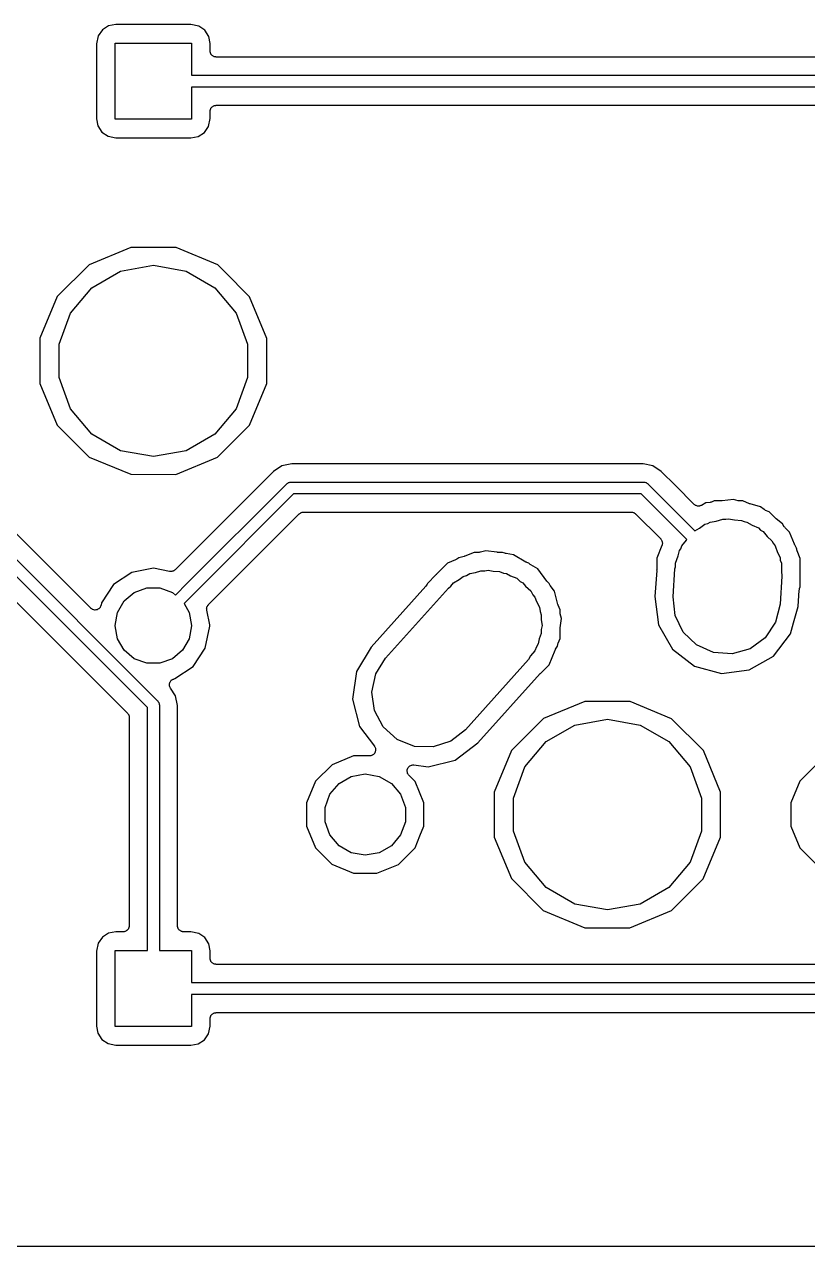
# Model space of a CAD drawing. Extents: x 29 to 257, y -104 to -29.
# Drawn here: x 44.92 to 61.35, y -104.32 to -78.66 of the extents above; entities that cross this region are included whole.
import ezdxf

# ---------------------------------------------------------------- set-up
doc = ezdxf.new("R2010")
doc.units = 0
doc.header["$MEASUREMENT"] = 0
doc.layers.add('BLACK', color=7, linetype='CONTINUOUS')

msp = doc.modelspace()

# ---------------------------------------------------------------- linework, layer by layer
at = {"layer": 'Black'}
for p, q in [((46.6846, -78.6889), (46.5542, -78.7729)), ((46.8368, -78.6603), (46.6846, -78.6889)), ((48.4123, -78.6603), (46.8368, -78.6603)), ((48.5761, -78.6935), (48.4123, -78.6603)), ((48.7034, -78.7804), (48.5761, -78.6935)), ((46.4672, -78.9002), (46.434, -79.064)), ((46.5542, -78.7729), (46.4672, -78.9002)), ((48.7873, -78.9109), (48.7034, -78.7804)), ((48.816, -79.0631), (48.7873, -78.9109)), ((46.434, -79.064), (46.434, -80.6394)), ((46.825, -80.6512), (46.825, -79.0512)), ((46.825, -79.0512), (48.425, -79.0512)), ((48.425, -79.0512), (48.425, -79.7262)), ((48.816, -79.2182), (48.816, -79.0631)), ((48.8179, -79.2292), (48.816, -79.2182)), ((48.8179, -79.2403), (48.8179, -79.2292)), ((48.8217, -79.2507), (48.8179, -79.2403)), ((48.8236, -79.2617), (48.8217, -79.2507)), ((48.8292, -79.2713), (48.8236, -79.2617)), ((48.833, -79.2818), (48.8292, -79.2713)), ((48.8401, -79.2903), (48.833, -79.2818)), ((48.8457, -79.2999), (48.8401, -79.2903)), ((48.8542, -79.307), (48.8457, -79.2999)), ((48.8613, -79.3155), (48.8542, -79.307)), ((48.8709, -79.3211), (48.8613, -79.3155)), ((48.8795, -79.3282), (48.8709, -79.3211)), ((48.8899, -79.332), (48.8795, -79.3282)), ((48.8995, -79.3376), (48.8899, -79.332)), ((48.9105, -79.3395), (48.8995, -79.3376)), ((48.9209, -79.3433), (48.9105, -79.3395)), ((48.932, -79.3433), (48.9209, -79.3433)), ((48.943, -79.3452), (48.932, -79.3433)), ((65.357, -79.3452), (48.943, -79.3452)), ((48.425, -79.7262), (48.675, -79.7262)), ((48.675, -79.7262), (65.875, -79.7262)), ((48.675, -79.9762), (48.425, -79.9762)), ((48.425, -79.9762), (48.425, -80.6512)), ((65.875, -79.9762), (48.675, -79.9762)), ((48.816, -80.4843), (48.8179, -80.4733)), ((48.816, -80.6385), (48.816, -80.4843)), ((48.8179, -80.4622), (48.8217, -80.4518)), ((48.8179, -80.4733), (48.8179, -80.4622)), ((48.8217, -80.4518), (48.8236, -80.4408)), ((48.8236, -80.4408), (48.8292, -80.4312)), ((48.8292, -80.4312), (48.833, -80.4207)), ((48.833, -80.4207), (48.8401, -80.4122)), ((48.8401, -80.4122), (48.8457, -80.4026)), ((48.8457, -80.4026), (48.8542, -80.3955)), ((48.8542, -80.3955), (48.8613, -80.387)), ((48.8613, -80.387), (48.8709, -80.3814)), ((48.8709, -80.3814), (48.8795, -80.3743)), ((48.8795, -80.3743), (48.8899, -80.3705)), ((48.8899, -80.3705), (48.8995, -80.3649)), ((48.8995, -80.3649), (48.9105, -80.363)), ((48.9105, -80.363), (48.9209, -80.3592)), ((48.9209, -80.3592), (48.932, -80.3592)), ((48.932, -80.3592), (48.943, -80.3572)), ((48.943, -80.3572), (65.357, -80.3572)), ((46.434, -80.6394), (46.4627, -80.7916)), ((46.4627, -80.7916), (46.5466, -80.9221)), ((48.425, -80.6512), (46.825, -80.6512)), ((48.6958, -80.9296), (48.7828, -80.8023)), ((48.7828, -80.8023), (48.816, -80.6385)), ((46.5466, -80.9221), (46.6739, -81.009)), ((46.6739, -81.009), (46.8377, -81.0422)), ((46.8377, -81.0422), (48.4132, -81.0422)), ((48.4132, -81.0422), (48.5654, -81.0136)), ((48.5654, -81.0136), (48.6958, -80.9296)), ((47.1535, -83.3436), (46.278, -83.7053)), ((48.1007, -83.3444), (47.1535, -83.3436)), ((48.9755, -83.7077), (48.1007, -83.3444)), ((46.278, -83.7053), (45.6077, -84.3745)), ((46.3345, -84.1871), (46.9383, -83.8384)), ((46.9383, -83.8384), (47.625, -83.7174)), ((47.625, -83.7174), (48.3117, -83.8384)), ((48.3117, -83.8384), (48.9155, -84.1871)), ((49.1112, -83.8436), (48.9755, -83.7077)), ((49.6447, -84.378), (49.1112, -83.8436)), ((45.6077, -84.3745), (45.2444, -85.2493)), ((45.8863, -84.7212), (46.3345, -84.1871)), ((48.9155, -84.1871), (49.3637, -84.7212)), ((50.0064, -85.2535), (49.6447, -84.378)), ((45.6479, -85.3764), (45.8863, -84.7212)), ((49.3637, -84.7212), (49.6021, -85.3764)), ((45.2444, -85.2493), (45.2436, -86.1965)), ((45.6479, -86.0736), (45.6479, -85.3764)), ((49.6021, -85.3764), (49.6021, -86.0736)), ((50.0056, -86.2007), (50.0064, -85.2535)), ((45.2436, -86.1965), (45.6053, -87.072)), ((45.8863, -86.7288), (45.6479, -86.0736)), ((49.6021, -86.0736), (49.3637, -86.7288)), ((49.6423, -87.0755), (50.0056, -86.2007)), ((46.3345, -87.2629), (45.8863, -86.7288)), ((49.3637, -86.7288), (48.9155, -87.2629)), ((47.5, -92.998), (41.6629, -87.1609)), ((41.8762, -87.0207), (47.7134, -92.8579)), ((46.3122, -90.9179), (42.5167, -87.1224)), ((45.6053, -87.072), (46.2745, -87.7423)), ((48.972, -87.7447), (49.6423, -87.0755)), ((41.4023, -87.4391), (47.0818, -93.1186)), ((46.9383, -87.6116), (46.3345, -87.2629)), ((48.9155, -87.2629), (48.3117, -87.6116)), ((46.2745, -87.7423), (47.1493, -88.1056)), ((47.625, -87.7326), (46.9383, -87.6116)), ((48.3117, -87.6116), (47.625, -87.7326)), ((48.0965, -88.1064), (48.972, -87.7447)), ((50.3216, -87.9268), (50.1476, -88.043)), ((50.5268, -87.886), (50.3216, -87.9268)), ((57.8995, -87.886), (50.5268, -87.886)), ((58.1047, -87.9268), (57.8995, -87.886)), ((58.2786, -88.043), (58.1047, -87.9268)), ((47.1493, -88.1056), (48.0965, -88.1064)), ((50.1476, -88.043), (48.0805, -90.1102)), ((58.5792, -88.3436), (58.2786, -88.043)), ((48.3366, -90.3929), (50.4259, -88.3036)), ((50.566, -88.517), (48.5134, -90.5696)), ((50.4259, -88.3036), (50.4304, -88.3005)), ((50.4304, -88.3005), (50.4339, -88.2962)), ((50.4339, -88.2962), (50.448, -88.2881)), ((50.448, -88.2881), (50.4614, -88.2787)), ((50.4614, -88.2787), (50.4667, -88.2773)), ((50.4667, -88.2773), (50.4715, -88.2745)), ((50.4715, -88.2745), (50.4876, -88.2717)), ((50.4876, -88.2717), (50.5034, -88.2675)), ((50.5034, -88.2675), (50.5088, -88.268)), ((50.5088, -88.268), (50.5142, -88.267)), ((50.5142, -88.267), (57.912, -88.267)), ((57.8602, -88.517), (50.566, -88.517)), ((58.8187, -89.4755), (57.8602, -88.517)), ((57.912, -88.267), (57.9174, -88.268)), ((57.9174, -88.268), (57.9229, -88.2675)), ((57.9229, -88.2675), (57.9387, -88.2717)), ((57.9387, -88.2717), (57.9548, -88.2745)), ((57.9548, -88.2745), (57.9595, -88.2773)), ((57.9595, -88.2773), (57.9648, -88.2787)), ((57.9648, -88.2787), (57.9782, -88.2881)), ((57.9782, -88.2881), (57.9923, -88.2962)), ((57.9923, -88.2962), (57.9959, -88.3005)), ((57.9959, -88.3005), (58.0004, -88.3036)), ((58.0004, -88.3036), (58.9879, -89.2912)), ((58.9729, -88.7373), (58.5792, -88.3436)), ((58.5792, -88.3436), (58.5792, -88.3436)), ((58.9863, -88.7467), (58.9729, -88.7373)), ((58.9988, -88.7572), (58.9863, -88.7467)), ((59.0042, -88.7592), (58.9988, -88.7572)), ((59.009, -88.7626), (59.0042, -88.7592)), ((59.0248, -88.7668), (59.009, -88.7626)), ((59.0402, -88.7725), (59.0248, -88.7668)), ((59.046, -88.7725), (59.0402, -88.7725)), ((59.0516, -88.774), (59.046, -88.7725)), ((59.0679, -88.7726), (59.0516, -88.774)), ((59.0843, -88.7726), (59.0679, -88.7726)), ((59.0898, -88.7706), (59.0843, -88.7726)), ((59.0955, -88.7701), (59.0898, -88.7706)), ((59.1104, -88.7632), (59.0955, -88.7701)), ((59.1258, -88.7577), (59.1104, -88.7632)), ((59.2142, -88.707), (59.1258, -88.7577)), ((59.3029, -88.6957), (59.2142, -88.707)), ((59.3189, -88.6907), (59.3029, -88.6957)), ((59.3353, -88.6871), (59.3189, -88.6907)), ((59.3918, -88.6637), (59.3353, -88.6871)), ((59.5427, -88.6639), (59.3918, -88.6637)), ((59.5508, -88.6625), (59.5427, -88.6639)), ((59.559, -88.6628), (59.5508, -88.6625)), ((59.796, -88.6325), (59.559, -88.6628)), ((59.8966, -88.6598), (59.796, -88.6325)), ((59.9133, -88.6613), (59.8966, -88.6598)), ((59.9298, -88.6642), (59.9133, -88.6613)), ((59.9909, -88.6643), (59.9298, -88.6642)), ((60.1303, -88.7222), (59.9909, -88.6643)), ((60.1383, -88.7239), (60.1303, -88.7222)), ((60.1457, -88.7274), (60.1383, -88.7239)), ((60.3622, -88.7862), (60.1457, -88.7274)), ((48.7828, -90.839), (50.6866, -88.9352)), ((50.6866, -88.9352), (50.6912, -88.932)), ((50.6912, -88.932), (50.6948, -88.9277)), ((50.6948, -88.9277), (50.7092, -88.9194)), ((50.7092, -88.9194), (50.7228, -88.9099)), ((50.7228, -88.9099), (50.7282, -88.9085)), ((50.7282, -88.9085), (50.733, -88.9057)), ((50.733, -88.9057), (50.7493, -88.9028)), ((50.7493, -88.9028), (50.7654, -88.8985)), ((50.7654, -88.8985), (50.7709, -88.899)), ((50.7709, -88.899), (50.7764, -88.898)), ((50.7764, -88.898), (57.6498, -88.898)), ((57.6498, -88.898), (57.6553, -88.899)), ((57.6553, -88.899), (57.6609, -88.8985)), ((57.6609, -88.8985), (57.6769, -88.9028)), ((57.6769, -88.9028), (57.6932, -88.9057)), ((57.6932, -88.9057), (57.6981, -88.9085)), ((57.6981, -88.9085), (57.7035, -88.9099)), ((57.7035, -88.9099), (57.7171, -88.9194)), ((57.7171, -88.9194), (57.7314, -88.9277)), ((57.7314, -88.9277), (57.735, -88.932)), ((57.735, -88.932), (57.7396, -88.9352)), ((57.7396, -88.9352), (58.2678, -89.4633)), ((60.4389, -88.8455), (60.3622, -88.7862)), ((60.4538, -88.8533), (60.4389, -88.8455)), ((60.4679, -88.8623), (60.4538, -88.8533)), ((60.5442, -88.894), (60.4679, -88.8623)), ((60.6819, -89.032), (60.5442, -88.894)), ((60.6886, -89.0367), (60.6819, -89.032)), ((58.9879, -89.2912), (59.0837, -89.2358)), ((59.0837, -89.2358), (59.1962, -89.1539)), ((59.1962, -89.1539), (59.2548, -89.1371)), ((59.2548, -89.1371), (59.3038, -89.1088)), ((59.3038, -89.1088), (59.431, -89.0864)), ((59.431, -89.0864), (59.5717, -89.0459)), ((59.5717, -89.0459), (59.6356, -89.0503)), ((59.6356, -89.0503), (59.69, -89.0407)), ((59.69, -89.0407), (59.8142, -89.0626)), ((59.8142, -89.0626), (59.9615, -89.0728)), ((59.9615, -89.0728), (60.0205, -89.099)), ((60.0205, -89.099), (60.0762, -89.1088)), ((60.0762, -89.1088), (60.1882, -89.1734)), ((60.1882, -89.1734), (60.3186, -89.2313)), ((60.3186, -89.2313), (60.3635, -89.2747)), ((60.3635, -89.2747), (60.4159, -89.3049)), ((60.6941, -89.0427), (60.6886, -89.0367)), ((60.8264, -89.1449), (60.6941, -89.0427)), ((60.8607, -89.2048), (60.8264, -89.1449)), ((60.8714, -89.2177), (60.8607, -89.2048)), ((60.881, -89.2314), (60.8714, -89.2177)), ((60.9675, -89.318), (60.881, -89.2314)), ((58.2678, -89.4633), (58.2726, -89.4702)), ((58.2726, -89.4702), (58.2788, -89.4759)), ((58.2788, -89.4759), (58.2851, -89.4882)), ((58.2851, -89.4882), (58.2931, -89.4995)), ((58.2931, -89.4995), (58.2952, -89.5076)), ((58.2952, -89.5076), (58.2991, -89.5151)), ((58.2991, -89.5151), (58.3009, -89.5288)), ((58.3009, -89.5288), (58.3045, -89.5421)), ((58.3045, -89.5421), (58.3037, -89.5505)), ((58.712, -89.6054), (58.8096, -89.4891)), ((58.8096, -89.4891), (58.8187, -89.4755)), ((60.4159, -89.3049), (60.5047, -89.4107)), ((60.5047, -89.4107), (60.5999, -89.5025)), ((60.5999, -89.5025), (60.6253, -89.5545)), ((61.0729, -89.5733), (60.9675, -89.318)), ((54.3518, -89.7437), (54.1626, -89.8219)), ((54.4568, -89.7438), (54.3518, -89.7437)), ((54.4725, -89.7411), (54.4568, -89.7438)), ((54.4884, -89.7399), (54.4725, -89.7411)), ((54.6029, -89.7106), (54.4884, -89.7399)), ((54.8285, -89.7429), (54.6029, -89.7106)), ((54.8375, -89.7426), (54.8285, -89.7429)), ((54.8464, -89.7442), (54.8375, -89.7426)), ((54.9509, -89.7443), (54.8464, -89.7442)), ((54.9954, -89.7628), (54.9509, -89.7443)), ((55.011, -89.7662), (54.9954, -89.7628)), ((55.0261, -89.7712), (55.011, -89.7662)), ((55.1836, -89.7937), (55.0261, -89.7712)), ((55.4418, -89.9467), (55.1836, -89.7937)), ((58.2952, -89.6019), (58.1843, -89.8691)), ((58.2971, -89.5936), (58.2952, -89.6019)), ((58.3006, -89.586), (58.2971, -89.5936)), ((58.3018, -89.5723), (58.3006, -89.586)), ((58.3048, -89.5588), (58.3018, -89.5723)), ((58.3037, -89.5505), (58.3048, -89.5588)), ((58.6355, -89.8156), (58.6622, -89.708)), ((58.6622, -89.708), (58.6893, -89.6678)), ((58.6893, -89.6678), (58.712, -89.6054)), ((60.6253, -89.5545), (60.668, -89.6054)), ((60.668, -89.6054), (60.7199, -89.748)), ((60.7199, -89.748), (60.7715, -89.8535)), ((61.0773, -89.5802), (61.0729, -89.5733)), ((61.0801, -89.5879), (61.0773, -89.5802)), ((61.118, -89.654), (61.0801, -89.5879)), ((61.1211, -89.6782), (61.118, -89.654)), ((61.126, -89.6942), (61.1211, -89.6782)), ((61.1297, -89.7105), (61.126, -89.6942)), ((61.1963, -89.8718), (61.1297, -89.7105)), ((53.798, -89.9725), (53.5604, -90.2097)), ((53.9637, -89.9041), (53.798, -89.9725)), ((53.9772, -89.8955), (53.9637, -89.9041)), ((53.9914, -89.8883), (53.9772, -89.8955)), ((54.0346, -89.856), (53.9914, -89.8883)), ((54.1455, -89.8276), (54.0346, -89.856)), ((54.1537, -89.8239), (54.1455, -89.8276)), ((54.1626, -89.8219), (54.1537, -89.8239)), ((55.4502, -89.9499), (55.4418, -89.9467)), ((55.4578, -89.9548), (55.4502, -89.9499)), ((55.5042, -89.974), (55.4578, -89.9548)), ((55.5165, -89.9864), (55.5042, -89.974)), ((55.5296, -89.9956), (55.5165, -89.9864)), ((55.5417, -90.0059), (55.5296, -89.9956)), ((55.6883, -90.0928), (55.5417, -90.0059)), ((58.1843, -89.8691), (58.184, -90.1132)), ((58.568, -90.0872), (58.5779, -90.0476)), ((58.5779, -89.9739), (58.6355, -89.8156)), ((58.5779, -90.0476), (58.5779, -89.9739)), ((60.7715, -89.8535), (60.7769, -89.9046)), ((60.7769, -89.9046), (60.8021, -89.9739)), ((60.8021, -89.9739), (60.8021, -90.1424)), ((61.1957, -90.4709), (61.1963, -89.8718)), ((47.174, -90.1668), (46.7917, -90.4223)), ((47.625, -90.0771), (47.174, -90.1668)), ((47.9659, -90.1449), (47.625, -90.0771)), ((47.9839, -90.1453), (47.9659, -90.1449)), ((48.0018, -90.1469), (47.9839, -90.1453)), ((48.0058, -90.1458), (48.0018, -90.1469)), ((48.01, -90.1459), (48.0058, -90.1458)), ((48.027, -90.1401), (48.01, -90.1459)), ((48.0444, -90.1355), (48.027, -90.1401)), ((48.0478, -90.1331), (48.0444, -90.1355)), ((48.0518, -90.1317), (48.0478, -90.1331)), ((48.0658, -90.1205), (48.0518, -90.1317)), ((48.0805, -90.1102), (48.0658, -90.1205)), ((53.5542, -90.2159), (53.374, -90.3958)), ((53.5563, -90.213), (53.5542, -90.2159)), ((53.5591, -90.2108), (53.5563, -90.213)), ((53.5594, -90.2104), (53.5591, -90.2108)), ((53.5604, -90.2097), (53.5594, -90.2104)), ((53.9241, -90.3849), (54.0432, -90.3162)), ((54.0432, -90.3162), (54.1255, -90.2516)), ((54.1255, -90.2516), (54.1934, -90.2294)), ((54.1934, -90.2294), (54.2638, -90.1888)), ((54.2638, -90.1888), (54.3808, -90.1682)), ((54.3808, -90.1682), (54.4969, -90.1302)), ((54.4969, -90.1302), (54.5802, -90.133)), ((54.5802, -90.133), (54.65, -90.1207)), ((54.65, -90.1207), (54.7521, -90.1387)), ((54.7521, -90.1387), (54.8874, -90.1432)), ((54.8874, -90.1432), (54.9732, -90.1777)), ((54.9732, -90.1777), (55.0362, -90.1888)), ((55.0362, -90.1888), (55.1174, -90.2357)), ((55.1174, -90.2357), (55.2499, -90.2889)), ((55.2499, -90.2889), (55.3225, -90.3541)), ((55.8803, -90.349), (55.6883, -90.0928)), ((58.1837, -90.1218), (58.1458, -90.6715)), ((58.184, -90.1132), (58.1833, -90.1174)), ((58.1833, -90.1174), (58.1837, -90.1218)), ((58.5273, -90.678), (58.568, -90.0872)), ((60.8127, -90.242), (60.772, -90.8328)), ((60.8021, -90.1424), (60.8127, -90.242)), ((46.7917, -90.4223), (46.5362, -90.8046)), ((47.225, -90.5854), (47.4861, -90.4903)), ((47.4861, -90.4903), (47.7639, -90.4903)), ((47.7639, -90.4903), (48.025, -90.5854)), ((48.0898, -90.6397), (48.3366, -90.3929)), ((48.5134, -90.5696), (48.2676, -90.8155)), ((48.3366, -90.3929), (48.3366, -90.3929)), ((48.5134, -90.5696), (48.5134, -90.5696)), ((53.3431, -90.4515), (52.1932, -91.733)), ((52.4973, -91.9647), (53.818, -90.4927)), ((53.3544, -90.4333), (53.3431, -90.4515)), ((53.3659, -90.4153), (53.3544, -90.4333)), ((53.374, -90.3958), (53.3659, -90.4153)), ((53.818, -90.4927), (53.8637, -90.4569)), ((53.8637, -90.4569), (53.9241, -90.3849)), ((55.3225, -90.3541), (55.3759, -90.3849)), ((55.3759, -90.3849), (55.4339, -90.4541)), ((55.4339, -90.4541), (55.5407, -90.5499)), ((55.5407, -90.5499), (55.5868, -90.6363)), ((55.8868, -90.3551), (55.8803, -90.349)), ((55.892, -90.3625), (55.8868, -90.3551)), ((55.9275, -90.398), (55.892, -90.3625)), ((55.9341, -90.4142), (55.9275, -90.398)), ((55.9427, -90.4276), (55.9341, -90.4142)), ((55.9499, -90.4419), (55.9427, -90.4276)), ((56.0401, -90.5622), (55.9499, -90.4419)), ((56.1107, -90.8382), (56.0401, -90.5622)), ((61.1507, -90.8787), (61.174, -90.5405)), ((61.174, -90.5405), (61.179, -90.5205)), ((61.179, -90.5205), (61.1834, -90.5005)), ((61.1834, -90.5005), (61.1957, -90.4709)), ((46.5362, -90.8046), (46.5266, -90.8529)), ((46.8732, -91.0046), (47.0122, -90.764)), ((47.0122, -90.764), (47.225, -90.5854)), ((48.025, -90.5854), (48.0898, -90.6397)), ((48.2676, -90.8155), (48.3768, -91.0046)), ((55.5868, -90.6363), (55.628, -90.6854)), ((55.628, -90.6854), (55.6601, -90.7734)), ((55.6601, -90.7734), (55.7247, -90.8945)), ((58.1458, -90.6715), (58.222, -91.266)), ((58.5685, -91.0665), (58.5273, -90.678)), ((46.3157, -90.9203), (46.3122, -90.9179)), ((46.3183, -90.9236), (46.3157, -90.9203)), ((46.3337, -90.9329), (46.3183, -90.9236)), ((46.3484, -90.9432), (46.3337, -90.9329)), ((46.3524, -90.9443), (46.3484, -90.9432)), ((46.356, -90.9465), (46.3524, -90.9443)), ((46.3736, -90.95), (46.356, -90.9465)), ((46.391, -90.9546), (46.3736, -90.95)), ((46.3952, -90.9542), (46.391, -90.9546)), ((46.3993, -90.9551), (46.3952, -90.9542)), ((46.417, -90.9523), (46.3993, -90.9551)), ((46.4349, -90.9508), (46.417, -90.9523)), ((46.4387, -90.949), (46.4349, -90.9508)), ((46.4429, -90.9484), (46.4387, -90.949)), ((46.4586, -90.9397), (46.4429, -90.9484)), ((46.4749, -90.9321), (46.4586, -90.9397)), ((46.4779, -90.9292), (46.4749, -90.9321)), ((46.4815, -90.9271), (46.4779, -90.9292)), ((46.4934, -90.9136), (46.4815, -90.9271)), ((46.5061, -90.9009), (46.4934, -90.9136)), ((46.5078, -90.8971), (46.5061, -90.9009)), ((46.5106, -90.894), (46.5078, -90.8971)), ((46.5171, -90.8773), (46.5106, -90.894)), ((46.5247, -90.861), (46.5171, -90.8773)), ((46.5251, -90.8568), (46.5247, -90.861)), ((46.5266, -90.8529), (46.5251, -90.8568)), ((46.825, -91.2782), (46.8732, -91.0046)), ((48.3768, -91.0046), (48.425, -91.2782)), ((48.7422, -90.9216), (48.7433, -90.9176)), ((48.7438, -90.9395), (48.7422, -90.9216)), ((48.7432, -90.9134), (48.749, -90.8964)), ((48.7433, -90.9176), (48.7432, -90.9134)), ((48.7442, -90.9575), (48.7438, -90.9395)), ((48.806, -91.2681), (48.7442, -90.9575)), ((48.749, -90.8964), (48.7537, -90.879)), ((48.7537, -90.879), (48.7561, -90.8756)), ((48.7561, -90.8756), (48.7574, -90.8716)), ((48.7574, -90.8716), (48.7677, -90.8587)), ((48.7677, -90.8587), (48.7703, -90.8536)), ((48.7703, -90.8536), (48.7738, -90.8503)), ((48.7738, -90.8503), (48.779, -90.8429)), ((48.779, -90.8429), (48.7828, -90.8391)), ((48.7828, -90.8391), (48.7828, -90.839)), ((48.7828, -90.839), (48.7828, -90.839)), ((55.7247, -90.8945), (55.7379, -90.9873)), ((55.7379, -90.9873), (55.7621, -91.0539)), ((55.7621, -91.0539), (55.7621, -91.1576)), ((56.1144, -90.8464), (56.1107, -90.8382)), ((56.1164, -90.8552), (56.1144, -90.8464)), ((56.1563, -90.9518), (56.1164, -90.8552)), ((56.1562, -91), (56.1563, -90.9518)), ((56.159, -91.0157), (56.1562, -91)), ((56.1602, -91.0316), (56.159, -91.0157)), ((56.1855, -91.1306), (56.1602, -91.0316)), ((58.7401, -91.4175), (58.5685, -91.0665)), ((60.772, -90.8328), (60.6778, -91.212)), ((61.0574, -91.2223), (61.1507, -90.8787)), ((46.825, -91.2843), (46.825, -91.2782)), ((46.8732, -91.5579), (46.825, -91.2843)), ((48.425, -91.2843), (48.3768, -91.5579)), ((48.425, -91.2782), (48.425, -91.2843)), ((48.7138, -91.7579), (48.806, -91.2944)), ((48.806, -91.2944), (48.806, -91.2681)), ((55.7621, -91.1576), (55.7798, -91.2813)), ((55.7798, -91.2813), (55.7621, -91.3649)), ((56.1559, -91.3462), (56.1575, -91.3373)), ((56.1572, -91.3283), (56.1855, -91.1306)), ((56.1575, -91.3373), (56.1572, -91.3283)), ((58.222, -91.266), (58.5136, -91.7751)), ((60.6778, -91.212), (60.4596, -91.5361)), ((60.9936, -91.4572), (61.0574, -91.2223)), ((47.0122, -91.7985), (46.8732, -91.5579)), ((48.3768, -91.5579), (48.2378, -91.7985)), ((55.7215, -91.5578), (55.6992, -91.6636)), ((55.7621, -91.4461), (55.7215, -91.5578)), ((55.7621, -91.3649), (55.7621, -91.4461)), ((56.1155, -91.6479), (56.1557, -91.5509)), ((56.1557, -91.5509), (56.1559, -91.3462)), ((59.0214, -91.6887), (58.7401, -91.4175)), ((60.4596, -91.5361), (60.1438, -91.7661)), ((60.6349, -91.9214), (60.9936, -91.4572)), ((47.225, -91.9771), (47.0122, -91.7985)), ((48.2378, -91.7985), (48.025, -91.9771)), ((48.4583, -92.1402), (48.7138, -91.7579)), ((52.1932, -91.733), (51.8877, -92.2487)), ((55.628, -91.8146), (55.5396, -91.92)), ((55.6601, -91.7264), (55.628, -91.8146)), ((55.6992, -91.6636), (55.6601, -91.7264)), ((55.926, -92.1042), (56.0547, -91.7941)), ((56.0547, -91.7941), (56.0596, -91.7865)), ((56.0596, -91.7865), (56.0628, -91.7781)), ((56.0628, -91.7781), (56.1023, -91.7113)), ((56.1023, -91.7113), (56.107, -91.6786)), ((56.107, -91.6786), (56.112, -91.6634)), ((56.112, -91.6634), (56.1155, -91.6479)), ((58.5136, -91.7751), (58.9778, -92.1338)), ((59.3785, -91.8472), (59.0214, -91.6887)), ((59.7683, -91.8741), (59.3785, -91.8472)), ((60.1438, -91.7661), (59.7683, -91.8741)), ((47.4861, -92.0722), (47.225, -91.9771)), ((47.7639, -92.0722), (47.4861, -92.0722)), ((48.025, -91.9771), (47.7639, -92.0722)), ((52.2908, -92.2964), (52.4973, -91.9647)), ((55.4927, -91.9953), (54.172, -93.4673)), ((55.5396, -91.92), (55.4927, -91.9953)), ((55.7457, -92.2841), (55.926, -92.1042)), ((60.1258, -92.213), (60.6349, -91.9214)), ((48.076, -92.3957), (48.4583, -92.1402)), ((51.8877, -92.2487), (51.8045, -92.8294)), ((52.2102, -92.6787), (52.2908, -92.2964)), ((54.4351, -93.7446), (55.7409, -92.2892)), ((55.7409, -92.2892), (55.7437, -92.287)), ((55.7437, -92.287), (55.7457, -92.2841)), ((58.9778, -92.1338), (59.544, -92.2875)), ((59.544, -92.2875), (60.1258, -92.213)), ((47.9617, -92.5254), (47.9629, -92.5172)), ((47.9644, -92.539), (47.9617, -92.5254)), ((47.9624, -92.5088), (47.9663, -92.4955)), ((47.9629, -92.5172), (47.9624, -92.5088)), ((47.9653, -92.5528), (47.9644, -92.539)), ((47.9686, -92.5605), (47.9653, -92.5528)), ((47.9663, -92.4955), (47.9684, -92.4818)), ((47.9684, -92.4818), (47.9724, -92.4745)), ((47.9703, -92.5687), (47.9686, -92.5605)), ((47.9775, -92.5805), (47.9703, -92.5687)), ((47.9724, -92.4745), (47.9747, -92.4665)), ((47.9747, -92.4665), (47.9829, -92.4553)), ((47.983, -92.5932), (47.9775, -92.5805)), ((47.9829, -92.4553), (47.9896, -92.4432)), ((48.0902, -92.7536), (47.983, -92.5932)), ((47.9896, -92.4432), (47.9959, -92.4376)), ((47.9959, -92.4376), (48.0008, -92.4309)), ((48.0008, -92.4309), (48.0123, -92.4232)), ((48.0123, -92.4232), (48.0227, -92.4141)), ((48.0227, -92.4141), (48.0305, -92.411)), ((48.0305, -92.411), (48.0375, -92.4064)), ((48.0375, -92.4064), (48.0509, -92.4031)), ((48.0509, -92.4031), (48.0639, -92.3981)), ((48.0639, -92.3981), (48.076, -92.3957)), ((47.7134, -92.8579), (47.7165, -92.8624)), ((47.7165, -92.8624), (47.7208, -92.8659)), ((47.7208, -92.8659), (47.7289, -92.88)), ((47.7289, -92.88), (47.7383, -92.8934)), ((48.131, -92.9588), (48.0902, -92.7536)), ((51.8045, -92.8294), (51.9499, -93.3978)), ((52.2653, -93.0655), (52.2102, -92.6787)), ((56.6797, -92.8747), (55.8065, -93.2355)), ((57.6245, -92.8755), (56.6797, -92.8747)), ((58.497, -93.2378), (57.6245, -92.8755)), ((47.0818, -93.1186), (47.085, -93.1232)), ((47.085, -93.1232), (47.0893, -93.1268)), ((47.0893, -93.1268), (47.0976, -93.1412)), ((47.5, -97.8512), (47.5, -92.998)), ((47.7383, -92.8934), (47.7397, -92.8987)), ((47.7397, -92.8987), (47.7425, -92.9035)), ((47.7425, -92.9035), (47.7453, -92.9196)), ((47.7453, -92.9196), (47.7495, -92.9354)), ((47.7495, -92.9354), (47.749, -92.9408)), ((47.749, -92.9408), (47.75, -92.9463)), ((47.75, -92.9463), (47.75, -97.8512)), ((48.131, -95.5191), (48.131, -92.9588)), ((52.4493, -93.4101), (52.2653, -93.0655)), ((47.0976, -93.1412), (47.1071, -93.1548)), ((47.1071, -93.1548), (47.1085, -93.1602)), ((47.1085, -93.1602), (47.1113, -93.165)), ((47.1113, -93.165), (47.1142, -93.1814)), ((47.1142, -93.1814), (47.1185, -93.1974)), ((47.1185, -93.1974), (47.118, -93.2029)), ((47.118, -93.2029), (47.119, -93.2084)), ((47.119, -93.2084), (47.119, -97.5833)), ((55.8065, -93.2355), (55.1378, -93.903)), ((55.8635, -93.7167), (56.4654, -93.3692)), ((56.4654, -93.3692), (57.15, -93.2485)), ((57.15, -93.2485), (57.8346, -93.3692)), ((57.8346, -93.3692), (58.4365, -93.7167)), ((59.1645, -93.9065), (58.497, -93.2378)), ((51.9499, -93.3978), (52.2626, -93.815)), ((52.7401, -93.6711), (52.4493, -93.4101)), ((54.172, -93.4673), (53.8645, -93.7084)), ((52.2626, -93.815), (52.2661, -93.8219)), ((52.2661, -93.8219), (52.271, -93.8278)), ((52.271, -93.8278), (52.276, -93.8414)), ((52.276, -93.8414), (52.2825, -93.8544)), ((52.2825, -93.8544), (52.2834, -93.862)), ((52.2834, -93.862), (52.2861, -93.8692)), ((52.2861, -93.8692), (52.286, -93.8837)), ((52.286, -93.8837), (52.2878, -93.8982)), ((52.2878, -93.8982), (52.286, -93.9057)), ((52.286, -93.9057), (52.286, -93.9133)), ((53.1026, -93.8168), (52.7401, -93.6711)), ((53.4931, -93.8298), (53.1026, -93.8168)), ((53.8645, -93.7084), (53.4931, -93.8298)), ((53.9554, -94.104), (54.4351, -93.7446)), ((55.1378, -93.903), (54.7755, -94.7755)), ((55.4166, -94.2492), (55.8635, -93.7167)), ((58.4365, -93.7167), (58.8834, -94.2492)), ((59.5253, -94.7797), (59.1645, -93.9065)), ((51.826, -94.0179), (51.3731, -94.205)), ((52.1609, -94.0182), (51.826, -94.0179)), ((52.1684, -94.0168), (52.1609, -94.0182)), ((52.1761, -94.0173), (52.1684, -94.0168)), ((52.19, -94.0131), (52.1761, -94.0173)), ((52.2043, -94.0106), (52.19, -94.0131)), ((52.211, -94.0067), (52.2043, -94.0106)), ((52.2183, -94.0045), (52.211, -94.0067)), ((52.2299, -93.9958), (52.2183, -94.0045)), ((52.2425, -93.9885), (52.2299, -93.9958)), ((52.2475, -93.9827), (52.2425, -93.9885)), ((52.2536, -93.978), (52.2475, -93.9827)), ((52.2616, -93.9659), (52.2536, -93.978)), ((52.2709, -93.9548), (52.2616, -93.9659)), ((52.2735, -93.9476), (52.2709, -93.9548)), ((52.2777, -93.9411), (52.2735, -93.9476)), ((52.281, -93.927), (52.2777, -93.9411)), ((52.286, -93.9133), (52.281, -93.927)), ((53.3871, -94.2494), (53.9554, -94.104)), ((51.3731, -94.205), (51.0263, -94.5513)), ((51.7779, -94.4474), (52.07, -94.3958)), ((52.07, -94.3958), (52.3621, -94.4474)), ((52.9477, -94.3371), (52.9504, -94.3186)), ((52.9485, -94.3405), (52.9477, -94.3371)), ((52.9481, -94.3439), (52.9485, -94.3405)), ((52.953, -94.362), (52.9481, -94.3439)), ((52.9504, -94.3186), (52.952, -94.3)), ((52.952, -94.3), (52.9535, -94.2969)), ((52.9568, -94.3802), (52.953, -94.362)), ((52.9535, -94.2969), (52.954, -94.2934)), ((52.954, -94.2934), (52.9628, -94.277)), ((52.9586, -94.3832), (52.9568, -94.3802)), ((52.9595, -94.3865), (52.9586, -94.3832)), ((52.9702, -94.4019), (52.9595, -94.3865)), ((52.9628, -94.277), (52.9707, -94.26)), ((52.9801, -94.4177), (52.9702, -94.4019)), ((52.9707, -94.26), (52.9732, -94.2576)), ((52.9732, -94.2576), (52.9748, -94.2545)), ((52.9748, -94.2545), (52.9887, -94.2421)), ((52.9828, -94.4199), (52.9801, -94.4177)), ((52.9848, -94.4227), (52.9828, -94.4199)), ((53.115, -94.5531), (52.9848, -94.4227)), ((52.9887, -94.2421), (53.0019, -94.2289)), ((53.0019, -94.2289), (53.0051, -94.2274)), ((53.0051, -94.2274), (53.0077, -94.2251)), ((53.0077, -94.2251), (53.025, -94.2181)), ((53.025, -94.2181), (53.0419, -94.2103)), ((53.0419, -94.2103), (53.0454, -94.21)), ((53.0454, -94.21), (53.0486, -94.2087)), ((53.0486, -94.2087), (53.0673, -94.2081)), ((53.0673, -94.2081), (53.0859, -94.2065)), ((53.0859, -94.2065), (53.0892, -94.2074)), ((53.0892, -94.2074), (53.0927, -94.2073)), ((53.0927, -94.2073), (53.3871, -94.2494)), ((55.1789, -94.9024), (55.4166, -94.2492)), ((58.8834, -94.2492), (59.1211, -94.9024)), ((61.5331, -94.205), (61.1863, -94.5513)), ((51.0263, -94.5513), (50.8383, -95.0039)), ((51.3303, -94.8229), (51.521, -94.5957)), ((51.521, -94.5957), (51.7779, -94.4474)), ((52.3621, -94.4474), (52.619, -94.5957)), ((52.619, -94.5957), (52.8097, -94.8229)), ((53.3021, -95.006), (53.115, -94.5531)), ((61.1863, -94.5513), (60.9983, -95.0039)), ((51.2288, -95.1017), (51.3303, -94.8229)), ((52.8097, -94.8229), (52.9112, -95.1017)), ((54.7755, -94.7755), (54.7747, -95.7203)), ((55.1789, -95.5976), (55.1789, -94.9024)), ((59.1211, -94.9024), (59.1211, -95.5976)), ((59.5247, -95.519), (59.5253, -94.7797)), ((50.8383, -95.0039), (50.8379, -95.494)), ((51.2288, -95.3983), (51.2288, -95.1017)), ((52.9112, -95.1017), (52.9112, -95.3983)), ((53.3017, -95.4961), (53.3021, -95.006)), ((60.9983, -95.0039), (60.9979, -95.494)), ((51.3303, -95.6771), (51.2288, -95.3983)), ((52.9112, -95.3983), (52.8097, -95.6771)), ((48.131, -97.5833), (48.131, -95.5191)), ((50.8379, -95.494), (51.025, -95.9469)), ((51.521, -95.9043), (51.3303, -95.6771)), ((52.8097, -95.6771), (52.619, -95.9043)), ((53.1137, -95.9487), (53.2184, -95.6968)), ((53.2184, -95.6968), (53.3017, -95.4961)), ((55.4166, -96.2508), (55.1789, -95.5976)), ((59.1211, -95.5976), (58.8834, -96.2508)), ((59.5245, -95.7245), (59.5247, -95.519)), ((60.9979, -95.494), (61.185, -95.9469)), ((51.025, -95.9469), (51.3713, -96.2937)), ((51.7779, -96.0526), (51.521, -95.9043)), ((52.619, -95.9043), (52.3621, -96.0526)), ((52.7669, -96.295), (53.1137, -95.9487)), ((54.7747, -95.7203), (55.1355, -96.5935)), ((59.1622, -96.597), (59.5245, -95.7245)), ((61.185, -95.9469), (61.5313, -96.2937)), ((52.07, -96.1041), (51.7779, -96.0526)), ((52.3621, -96.0526), (52.07, -96.1041)), ((51.3713, -96.2937), (51.8239, -96.4817)), ((52.314, -96.4821), (52.7669, -96.295)), ((55.8635, -96.7832), (55.4166, -96.2508)), ((58.8834, -96.2508), (58.4365, -96.7832)), ((51.8239, -96.4817), (52.314, -96.4821)), ((55.1355, -96.5935), (55.803, -97.2622)), ((58.4935, -97.2645), (59.1622, -96.597)), ((56.4654, -97.1308), (55.8635, -96.7832)), ((58.4365, -96.7832), (57.8346, -97.1308)), ((57.15, -97.2515), (56.4654, -97.1308)), ((57.8346, -97.1308), (57.15, -97.2515)), ((55.803, -97.2622), (56.6755, -97.6245)), ((57.6203, -97.6253), (58.4935, -97.2645)), ((46.6846, -97.7389), (46.5542, -97.8229)), ((46.8368, -97.7103), (46.6846, -97.7389)), ((46.992, -97.7103), (46.8368, -97.7103)), ((47.0029, -97.7084), (46.992, -97.7103)), ((47.0141, -97.7084), (47.0029, -97.7084)), ((47.0245, -97.7046), (47.0141, -97.7084)), ((47.0354, -97.7026), (47.0245, -97.7046)), ((47.0451, -97.6971), (47.0354, -97.7026)), ((47.0555, -97.6933), (47.0451, -97.6971)), ((47.064, -97.6861), (47.0555, -97.6933)), ((47.0736, -97.6806), (47.064, -97.6861)), ((47.0808, -97.6721), (47.0736, -97.6806)), ((47.0893, -97.6649), (47.0808, -97.6721)), ((47.0948, -97.6553), (47.0893, -97.6649)), ((47.102, -97.6468), (47.0948, -97.6553)), ((47.1058, -97.6364), (47.102, -97.6468)), ((47.1113, -97.6267), (47.1058, -97.6364)), ((47.1133, -97.6158), (47.1113, -97.6267)), ((47.1171, -97.6054), (47.1133, -97.6158)), ((47.119, -97.5833), (47.1171, -97.5942)), ((47.1171, -97.5942), (47.1171, -97.6054)), ((48.1329, -97.5942), (48.131, -97.5833)), ((48.1329, -97.6054), (48.1329, -97.5942)), ((48.1367, -97.6158), (48.1329, -97.6054)), ((48.1387, -97.6267), (48.1367, -97.6158)), ((48.1442, -97.6364), (48.1387, -97.6267)), ((48.148, -97.6468), (48.1442, -97.6364)), ((48.1552, -97.6553), (48.148, -97.6468)), ((48.1607, -97.6649), (48.1552, -97.6553)), ((48.1692, -97.6721), (48.1607, -97.6649)), ((48.1764, -97.6806), (48.1692, -97.6721)), ((48.186, -97.6861), (48.1764, -97.6806)), ((48.1945, -97.6933), (48.186, -97.6861)), ((48.2049, -97.6971), (48.1945, -97.6933)), ((48.2146, -97.7026), (48.2049, -97.6971)), ((48.2255, -97.7046), (48.2146, -97.7026)), ((48.2359, -97.7084), (48.2255, -97.7046)), ((48.2471, -97.7084), (48.2359, -97.7084)), ((48.258, -97.7103), (48.2471, -97.7084)), ((48.4123, -97.7103), (48.258, -97.7103)), ((48.5761, -97.7435), (48.4123, -97.7103)), ((48.7034, -97.8304), (48.5761, -97.7435)), ((56.6755, -97.6245), (57.6203, -97.6253)), ((46.4672, -97.9502), (46.434, -98.114)), ((46.5542, -97.8229), (46.4672, -97.9502)), ((47.5, -98.1012), (47.5, -97.8512)), ((47.75, -97.8512), (47.75, -98.1012)), ((48.7873, -97.9609), (48.7034, -97.8304)), ((48.816, -98.1131), (48.7873, -97.9609)), ((46.434, -98.114), (46.434, -99.6894)), ((46.825, -99.7013), (46.825, -98.1012)), ((46.825, -98.1012), (47.5, -98.1012)), ((47.75, -98.1012), (48.425, -98.1012)), ((48.425, -98.1012), (48.425, -98.7762)), ((48.816, -98.2682), (48.816, -98.1131)), ((48.8179, -98.2792), (48.816, -98.2682)), ((48.8179, -98.2903), (48.8179, -98.2792)), ((48.8217, -98.3007), (48.8179, -98.2903)), ((48.8236, -98.3117), (48.8217, -98.3007)), ((48.8292, -98.3213), (48.8236, -98.3117)), ((48.833, -98.3317), (48.8292, -98.3213)), ((48.8401, -98.3403), (48.833, -98.3317)), ((48.8457, -98.3499), (48.8401, -98.3403)), ((48.8542, -98.357), (48.8457, -98.3499)), ((48.8613, -98.3655), (48.8542, -98.357)), ((48.8709, -98.3711), (48.8613, -98.3655)), ((48.8795, -98.3782), (48.8709, -98.3711)), ((48.8899, -98.382), (48.8795, -98.3782)), ((48.8995, -98.3876), (48.8899, -98.382)), ((48.9105, -98.3895), (48.8995, -98.3876)), ((48.9209, -98.3933), (48.9105, -98.3895)), ((48.932, -98.3933), (48.9209, -98.3933)), ((48.943, -98.3952), (48.932, -98.3933)), ((65.357, -98.3952), (48.943, -98.3952)), ((48.425, -98.7762), (48.675, -98.7762)), ((48.675, -98.7762), (65.875, -98.7762)), ((48.675, -99.0262), (48.425, -99.0262)), ((48.425, -99.0262), (48.425, -99.7013)), ((65.875, -99.0262), (48.675, -99.0262)), ((48.816, -99.5343), (48.8179, -99.5233)), ((48.816, -99.6885), (48.816, -99.5343)), ((48.8179, -99.5122), (48.8217, -99.5018)), ((48.8179, -99.5233), (48.8179, -99.5122)), ((48.8217, -99.5018), (48.8236, -99.4908)), ((48.8236, -99.4908), (48.8292, -99.4812)), ((48.8292, -99.4812), (48.833, -99.4707)), ((48.833, -99.4707), (48.8401, -99.4622)), ((48.8401, -99.4622), (48.8457, -99.4526)), ((48.8457, -99.4526), (48.8542, -99.4455)), ((48.8542, -99.4455), (48.8613, -99.437)), ((48.8613, -99.437), (48.8709, -99.4314)), ((48.8709, -99.4314), (48.8795, -99.4243)), ((48.8795, -99.4243), (48.8899, -99.4205)), ((48.8899, -99.4205), (48.8995, -99.4149)), ((48.8995, -99.4149), (48.9105, -99.413)), ((48.9105, -99.413), (48.9209, -99.4092)), ((48.9209, -99.4092), (48.932, -99.4092)), ((48.932, -99.4092), (48.943, -99.4072)), ((48.943, -99.4072), (65.357, -99.4072)), ((46.434, -99.6894), (46.4627, -99.8416)), ((48.425, -99.7013), (46.825, -99.7013)), ((48.7828, -99.8523), (48.816, -99.6885)), ((46.4627, -99.8416), (46.5466, -99.9721)), ((46.5466, -99.9721), (46.6739, -100.059)), ((46.6739, -100.059), (46.8377, -100.092)), ((48.4132, -100.092), (48.5654, -100.064)), ((48.5654, -100.064), (48.6958, -99.9796)), ((48.6958, -99.9796), (48.7828, -99.8523)), ((46.8377, -100.092), (48.4132, -100.092)), ((130.383, -104.319), (31.0137, -104.319))]:
    msp.add_line(p, q, dxfattribs=at)

doc.saveas('drawing.dxf')
